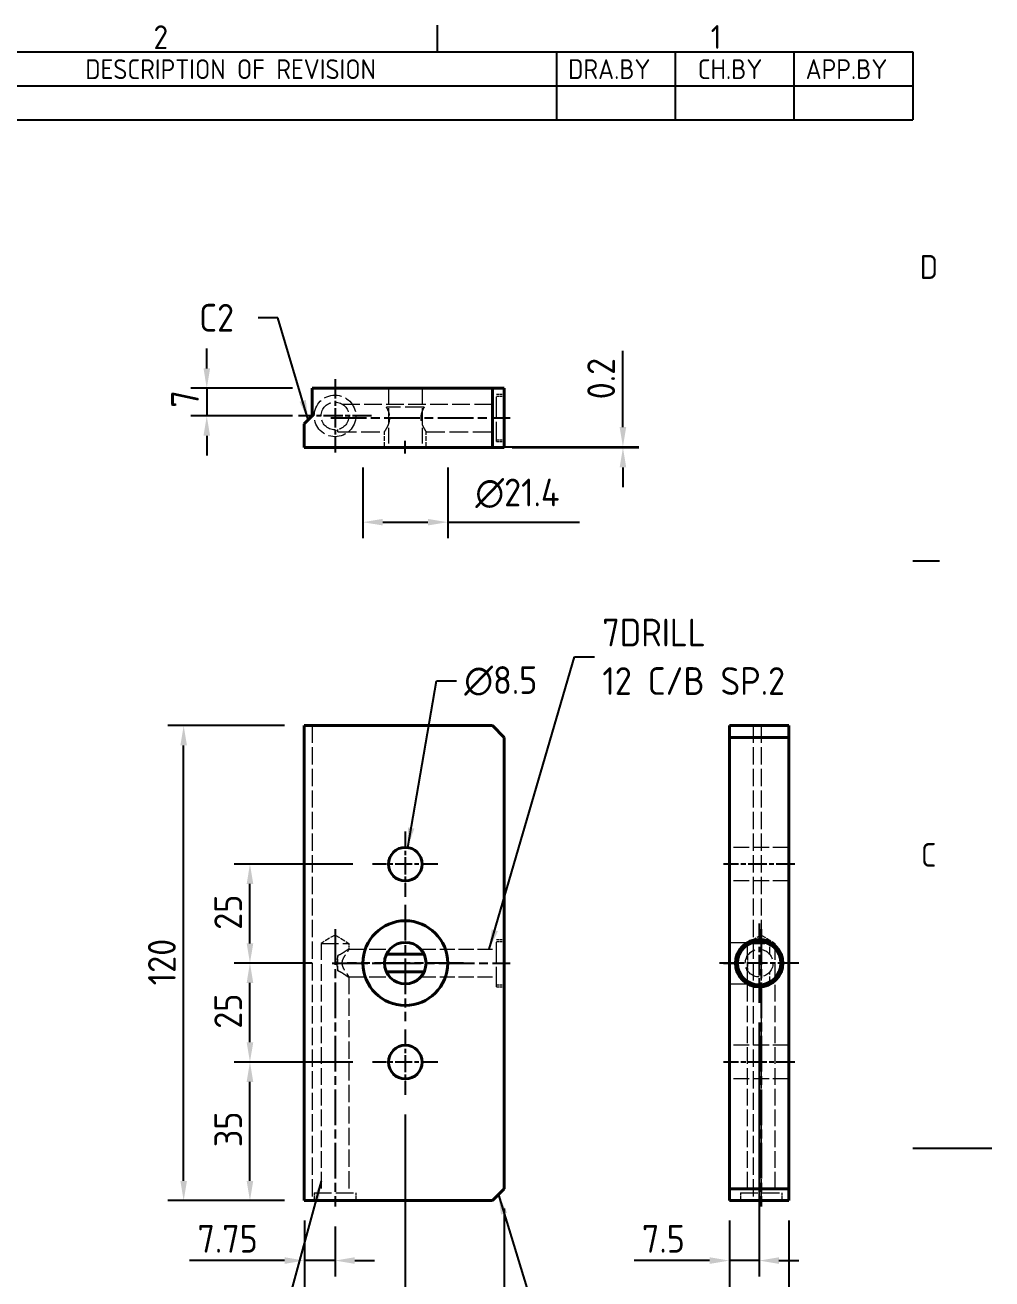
# Model space of a CAD drawing. Header units: millimetres. Extents: x 0 to 840, y 0 to 594.
# Drawn here: x 595.8 to 840, y 264.1 to 580.8 of the extents above; entities that cross this region are included whole.
import ezdxf

# ---------------------------------------------------------------- set-up
doc = ezdxf.new("R2010")
doc.units = ezdxf.units.MM
doc.header["$LTSCALE"] = 2
doc.linetypes.add('CHAIN', pattern=[0.3543, 0.2362, -0.0295, 0.0591, -0.0295])
doc.linetypes.add('DASHED', pattern=[0.2067, 0.1654, -0.0413])
doc.layers.get('0').update_dxf_attribs({"color": 3, "lineweight": 25})
for name, color, linetype, lineweight in [('가려진 것(ISO)', 2, 'DASHED', 18), ('가시적인 것(ISO)', 3, 'Continuous', 40), ('경계(ISO)', 7, 'Continuous', 25), ('기호(ISO)', 5, 'Continuous', 25), ('중심 표식(ISO)', 1, 'Continuous', 25), ('중심선(ISO)', 1, 'Continuous', 25), ('치수(ISO)', 2, 'Continuous', 25)]:
    doc.layers.add(name, color=color, linetype=linetype, lineweight=lineweight)
doc.styles.add('ISO ProportionalPSTEK', font='isocp.shx')
doc.styles.add('문자 텍스트_PSTEK_POSCO', font='isocp.shx')
doc.styles.add('치수 텍스트_PSTEK_POSCO', font='isocp.shx')
doc.dimstyles.new('치수_PSTEK_POSCO', dxfattribs={"dimscale": 2, "dimtxt": 3.5, "dimasz": 2.5, "dimexe": 2, "dimexo": 2.5, "dimgap": 1, "dimtad": 1, "dimrnd": 1e-08, "dimdsep": 46, "dimtxsty": '치수 텍스트_PSTEK_POSCO', "dimcen": 0.09, "dimdle": 10, "dimclrd": 7, "dimclre": 7, "dimclrt": 2, "dimadec": 1, "dimazin": 2, "dimtfac": 1, "dimtmove": 0, "dimatfit": 3, "dimfxl": 0, "dimtolj": 1, "dimlwd": -1, "dimlwe": -1, "dimarcsym": 0})
doc.dimstyles.new('치수_PSTEK_POSCO$7', dxfattribs={"dimscale": 2, "dimtxt": 3.5, "dimasz": 2.5, "dimexe": 2, "dimexo": 2.5, "dimgap": 1, "dimtad": 1, "dimrnd": 1e-08, "dimdsep": 46, "dimtxsty": '치수 텍스트_PSTEK_POSCO', "dimcen": 0.09, "dimdle": 10, "dimclrd": 7, "dimclre": 7, "dimclrt": 2, "dimadec": 1, "dimazin": 2, "dimtfac": 1, "dimtmove": 0, "dimatfit": 3, "dimfxl": 0, "dimtolj": 1, "dimlwd": -1, "dimlwe": -1, "dimarcsym": 0})

# ---------------------------------------------------------------- blocks, each defined once
blk = doc.blocks.new('경계 Default Border')
at = {"layer": '경계(ISO)'}
for p, q in [((350, 287), (350, 290.4)), ((410, 222.75), (413.4, 222.75))]:
    blk.add_line(p, q, dxfattribs=at)
at = {"layer": '경계(ISO)', "flags": 128}
blk.add_lwpolyline([(420, 148.5), (410, 148.5)], dxfattribs=at)
at = {"layer": '경계(ISO)', "color": 2, "char_height": 3, "attachment_point": 7, "style": '문자 텍스트_PSTEK_POSCO'}
for s, insert in [('2', (314.13, 287.37)), ('1', (384.49, 287.4)), ('D', (410.88, 258.35)), ('C', (411.04, 184.1))]:
    blk.add_mtext(s, dxfattribs=dict(at, insert=insert))
blk = doc.blocks.new('리비전 내역')
at = {"layer": '기호(ISO)'}
for p, q in [((258, 287), (410, 287)), ((258, 287), (258, 282.72)), ((273, 287), (273, 282.72)), ((288, 287), (288, 282.72)), ((365, 287), (365, 282.72)), ((380, 287), (380, 282.72)), ((395, 287), (395, 282.72)), ((410, 287), (410, 282.72)), ((258, 282.72), (410, 282.72)), ((258, 282.72), (258, 278.44)), ((273, 282.72), (273, 278.44)), ((288, 282.72), (288, 278.44)), ((365, 282.72), (365, 278.44)), ((380, 282.72), (380, 278.44)), ((395, 282.72), (395, 278.44)), ((410, 282.72), (410, 278.44)), ((258, 278.44), (410, 278.44))]:
    blk.add_line(p, q, dxfattribs=at)
at = {"layer": '기호(ISO)', "color": 2, "char_height": 2.5, "attachment_point": 7, "style": 'ISO ProportionalPSTEK'}
for s, insert in [('REV.NO', (259.79, 283.58)), ('DATE', (276.31, 283.58)), ('DESCRIPTION OF REVISION', (305.51, 283.58)), ('DRA.BY', (366.48, 283.58)), ('CH.BY', (382.86, 283.58)), ('APP.BY', (396.48, 283.58))]:
    blk.add_mtext(s, dxfattribs=dict(at, insert=insert))
blk = doc.blocks.new('*D53')
at = {"layer": 'Defpoints', "color": 0}
for p in [(668.35, 489.07), (641.71, 482.07), (668.35, 482.07)]:
    blk.add_point(p, dxfattribs=at)
at = {"layer": '치수(ISO)', "color": 7}
for p, q in [((641.71, 494.07), (641.71, 499.07)), ((663.35, 489.07), (637.71, 489.07)), ((641.71, 489.07), (641.71, 482.07)), ((663.35, 482.07), (637.71, 482.07)), ((641.71, 477.07), (641.71, 472.07))]:
    blk.add_line(p, q, dxfattribs=at)
for points in [[(640.88, 494.07), (642.54, 494.07), (641.71, 489.07)], [(640.88, 477.07), (642.54, 477.07), (641.71, 482.07)]]:
    blk.add_solid(points, dxfattribs=at)
at = {"layer": '치수(ISO)', "color": 2, "insert": (636.21, 484.17), "char_height": 7, "attachment_point": 4, "rotation": 90, "style": '치수 텍스트_PSTEK_POSCO'}
blk.add_mtext('\\A1;7', dxfattribs=at)
blk = doc.blocks.new('*D54')
at = {"layer": 'Defpoints', "color": 0}
for p in [(666.35, 283.85), (674.1, 282.35), (674.1, 268.72)]:
    blk.add_point(p, dxfattribs=at)
at = {"layer": '치수(ISO)', "color": 7}
for p, q in [((666.35, 278.85), (666.35, 264.72)), ((674.1, 277.35), (674.1, 264.72)), ((661.35, 268.72), (637.36, 268.72)), ((674.1, 268.72), (666.35, 268.72)), ((679.1, 268.72), (684.1, 268.72))]:
    blk.add_line(p, q, dxfattribs=at)
for points in [[(661.35, 269.55), (661.35, 267.88), (666.35, 268.72)], [(679.1, 269.55), (679.1, 267.88), (674.1, 268.72)]]:
    blk.add_solid(points, dxfattribs=at)
at = {"layer": '치수(ISO)', "color": 2, "insert": (639.36, 274.22), "char_height": 7, "attachment_point": 4, "style": '치수 텍스트_PSTEK_POSCO'}
blk.add_mtext('\\A1;7.75', dxfattribs=at)
blk = doc.blocks.new('*D55')
at = {"layer": 'Defpoints', "color": 0}
for p in [(691.85, 310.6), (666.35, 283.85), (691.85, 249.52)]:
    blk.add_point(p, dxfattribs=at)
at = {"layer": '치수(ISO)', "color": 7}
for p, q in [((691.85, 305.6), (691.85, 245.52)), ((666.35, 278.85), (666.35, 245.52)), ((671.35, 249.52), (686.85, 249.52))]:
    blk.add_line(p, q, dxfattribs=at)
for points in [[(671.35, 250.36), (671.35, 248.69), (666.35, 249.52)], [(686.85, 250.36), (686.85, 248.69), (691.85, 249.52)]]:
    blk.add_solid(points, dxfattribs=at)
at = {"layer": '치수(ISO)', "color": 2, "insert": (671.51, 255.02), "char_height": 7, "attachment_point": 4, "style": '치수 텍스트_PSTEK_POSCO'}
blk.add_mtext('\\A1;25.5', dxfattribs=at)
blk = doc.blocks.new('*D56')
at = {"layer": 'Defpoints', "color": 0}
for p in [(716.85, 286.85), (666.35, 283.85), (666.35, 231.95)]:
    blk.add_point(p, dxfattribs=at)
at = {"layer": '치수(ISO)', "color": 7}
for p, q in [((666.35, 278.85), (666.35, 227.95)), ((716.85, 281.85), (716.85, 227.95)), ((711.85, 231.95), (671.35, 231.95))]:
    blk.add_line(p, q, dxfattribs=at)
for points in [[(671.35, 232.79), (671.35, 231.12), (666.35, 231.95)], [(711.85, 232.79), (711.85, 231.12), (716.85, 231.95)]]:
    blk.add_solid(points, dxfattribs=at)
at = {"layer": '치수(ISO)', "color": 2, "insert": (684.1, 237.45), "char_height": 7, "attachment_point": 4, "style": '치수 텍스트_PSTEK_POSCO'}
blk.add_mtext('\\A1;50.5', dxfattribs=at)
blk = doc.blocks.new('*D57')
at = {"layer": 'Defpoints', "color": 0}
for p in [(652.61, 318.85), (683.6, 318.85), (666.35, 283.85)]:
    blk.add_point(p, dxfattribs=at)
at = {"layer": '치수(ISO)', "color": 7}
for p, q in [((678.6, 318.85), (648.61, 318.85)), ((652.61, 288.85), (652.61, 313.85)), ((661.35, 283.85), (648.61, 283.85))]:
    blk.add_line(p, q, dxfattribs=at)
for points in [[(651.78, 313.85), (653.45, 313.85), (652.61, 318.85)], [(651.78, 288.85), (653.45, 288.85), (652.61, 283.85)]]:
    blk.add_solid(points, dxfattribs=at)
at = {"layer": '치수(ISO)', "color": 2, "insert": (647.11, 297.36), "char_height": 7, "attachment_point": 4, "rotation": 90, "style": '치수 텍스트_PSTEK_POSCO'}
blk.add_mtext('\\A1;35', dxfattribs=at)
blk = doc.blocks.new('*D58')
at = {"layer": 'Defpoints', "color": 0}
for p in [(652.61, 343.85), (673.35, 343.85), (683.6, 318.85)]:
    blk.add_point(p, dxfattribs=at)
at = {"layer": '치수(ISO)', "color": 7}
for p, q in [((668.35, 343.85), (648.61, 343.85)), ((652.61, 323.85), (652.61, 338.85)), ((678.6, 318.85), (648.61, 318.85))]:
    blk.add_line(p, q, dxfattribs=at)
for points in [[(651.78, 338.85), (653.45, 338.85), (652.61, 343.85)], [(651.78, 323.85), (653.45, 323.85), (652.61, 318.85)]]:
    blk.add_solid(points, dxfattribs=at)
at = {"layer": '치수(ISO)', "color": 2, "insert": (647.11, 327.27), "char_height": 7, "attachment_point": 4, "rotation": 90, "style": '치수 텍스트_PSTEK_POSCO'}
blk.add_mtext('\\A1;25', dxfattribs=at)
blk = doc.blocks.new('*D59')
at = {"layer": 'Defpoints', "color": 0}
for p in [(652.61, 368.85), (683.6, 368.85), (673.35, 343.85)]:
    blk.add_point(p, dxfattribs=at)
at = {"layer": '치수(ISO)', "color": 7}
for p, q in [((678.6, 368.85), (648.61, 368.85)), ((652.61, 348.85), (652.61, 363.85)), ((668.35, 343.85), (648.61, 343.85))]:
    blk.add_line(p, q, dxfattribs=at)
for points in [[(651.78, 363.85), (653.45, 363.85), (652.61, 368.85)], [(651.78, 348.85), (653.45, 348.85), (652.61, 343.85)]]:
    blk.add_solid(points, dxfattribs=at)
at = {"layer": '치수(ISO)', "color": 2, "insert": (647.11, 352.27), "char_height": 7, "attachment_point": 4, "rotation": 90, "style": '치수 텍스트_PSTEK_POSCO'}
blk.add_mtext('\\A1;25', dxfattribs=at)
blk = doc.blocks.new('*D60')
at = {"layer": 'Defpoints', "color": 0}
for p in [(635.87, 403.85), (666.35, 403.85), (666.35, 283.85)]:
    blk.add_point(p, dxfattribs=at)
at = {"layer": '치수(ISO)', "color": 7}
for p, q in [((661.35, 403.85), (631.87, 403.85)), ((635.87, 288.85), (635.87, 398.85)), ((661.35, 283.85), (631.87, 283.85))]:
    blk.add_line(p, q, dxfattribs=at)
for points in [[(635.04, 398.85), (636.71, 398.85), (635.87, 403.85)], [(635.04, 288.85), (636.71, 288.85), (635.87, 283.85)]]:
    blk.add_solid(points, dxfattribs=at)
at = {"layer": '치수(ISO)', "color": 2, "insert": (630.37, 338.25), "char_height": 7, "attachment_point": 4, "rotation": 90, "style": '치수 텍스트_PSTEK_POSCO'}
blk.add_mtext('\\A1;120', dxfattribs=at)
blk = doc.blocks.new('*D61')
at = {"layer": 'Defpoints', "color": 0}
for p in [(681.15, 474.07), (702.55, 474.07), (702.55, 455.23)]:
    blk.add_point(p, dxfattribs=at)
at = {"layer": '치수(ISO)', "color": 7}
for p, q in [((681.15, 469.07), (681.15, 451.23)), ((702.55, 469.07), (702.55, 451.23)), ((686.15, 455.23), (697.55, 455.23)), ((702.55, 455.23), (735.83, 455.23))]:
    blk.add_line(p, q, dxfattribs=at)
for points in [[(686.15, 456.06), (686.15, 454.4), (681.15, 455.23)], [(697.55, 456.06), (697.55, 454.4), (702.55, 455.23)]]:
    blk.add_solid(points, dxfattribs=at)
at = {"layer": '치수(ISO)', "color": 2, "insert": (709.55, 462.5), "char_height": 7, "attachment_point": 4, "style": '치수 텍스트_PSTEK_POSCO'}
blk.add_mtext('\\A1;\\fAIGDT|b0|i0;\\H7.0000;n\\fisocp|b0|i0;\\H7.0000;21.4', dxfattribs=at)
blk = doc.blocks.new('*D62')
at = {"layer": 'Defpoints', "color": 0}
for p in [(702.55, 474.27), (713.85, 474.07), (746.81, 474.27)]:
    blk.add_point(p, dxfattribs=at)
at = {"layer": '치수(ISO)', "color": 7}
for p, q in [((746.81, 479.27), (746.81, 498.5)), ((707.55, 474.27), (750.81, 474.27)), ((718.85, 474.07), (750.81, 474.07)), ((746.81, 474.07), (746.81, 474.27)), ((746.81, 469.07), (746.81, 464.07))]:
    blk.add_line(p, q, dxfattribs=at)
for points in [[(745.98, 479.27), (747.64, 479.27), (746.81, 474.27)], [(745.98, 469.07), (747.64, 469.07), (746.81, 474.07)]]:
    blk.add_solid(points, dxfattribs=at)
at = {"layer": '치수(ISO)', "color": 2, "insert": (741.31, 486.27), "char_height": 7, "attachment_point": 4, "rotation": 90, "style": '치수 텍스트_PSTEK_POSCO'}
blk.add_mtext('\\A1;0.2', dxfattribs=at)
blk = doc.blocks.new('*D63')
at = {"layer": 'Defpoints', "color": 0}
for p in [(781.21, 333.85), (773.71, 283.85), (781.21, 268.72)]:
    blk.add_point(p, dxfattribs=at)
at = {"layer": '치수(ISO)', "color": 7}
for p, q in [((781.21, 328.85), (781.21, 264.72)), ((773.71, 278.85), (773.71, 264.72)), ((768.71, 268.72), (749.62, 268.72)), ((781.21, 268.72), (773.71, 268.72)), ((786.21, 268.72), (791.21, 268.72))]:
    blk.add_line(p, q, dxfattribs=at)
for points in [[(768.71, 269.55), (768.71, 267.88), (773.71, 268.72)], [(786.21, 269.55), (786.21, 267.88), (781.21, 268.72)]]:
    blk.add_solid(points, dxfattribs=at)
at = {"layer": '치수(ISO)', "color": 2, "insert": (751.62, 274.22), "char_height": 7, "attachment_point": 4, "style": '치수 텍스트_PSTEK_POSCO'}
blk.add_mtext('\\A1;7.5', dxfattribs=at)
blk = doc.blocks.new('*D64')
at = {"layer": 'Defpoints', "color": 0}
for p in [(773.71, 283.85), (788.71, 283.85), (773.71, 249.52)]:
    blk.add_point(p, dxfattribs=at)
at = {"layer": '치수(ISO)', "color": 7}
for p, q in [((773.71, 278.85), (773.71, 245.52)), ((788.71, 278.85), (788.71, 245.52)), ((783.71, 249.52), (778.71, 249.52))]:
    blk.add_line(p, q, dxfattribs=at)
for points in [[(778.71, 250.36), (778.71, 248.69), (773.71, 249.52)], [(783.71, 250.36), (783.71, 248.69), (788.71, 249.52)]]:
    blk.add_solid(points, dxfattribs=at)
at = {"layer": '치수(ISO)', "color": 2, "insert": (777.92, 255.02), "char_height": 7, "attachment_point": 4, "style": '치수 텍스트_PSTEK_POSCO'}
blk.add_mtext('\\A1;15', dxfattribs=at)

msp = doc.modelspace()

# ---------------------------------------------------------------- linework, layer by layer
at = {"layer": '가려진 것(ISO)', "ltscale": 12.094824}
for p, q in [((687.597, 489.072), (687.597, 474.072)), ((696.097, 489.072), (696.097, 474.072)), ((788.712, 373.1), (773.712, 373.1)), ((788.712, 364.6), (773.712, 364.6)), ((773.912, 349.1), (783.912, 349.1)), ((773.912, 338.6), (783.912, 338.6)), ((788.712, 323.1), (773.712, 323.1)), ((788.712, 314.6), (773.712, 314.6))]:
    msp.add_line(p, q, dxfattribs=at)
at = {"layer": '가려진 것(ISO)', "ltscale": 13.458852}
msp.add_line((675.9, 485.072), (714.847, 485.072), dxfattribs=at)
at = {"layer": '가려진 것(ISO)', "ltscale": 15.198803}
for p, q in [((714.847, 475.572), (714.847, 487.572)), ((714.847, 337.85), (714.847, 349.85))]:
    msp.add_line(p, q, dxfattribs=at)
at = {"layer": '가려진 것(ISO)', "ltscale": 1.904597}
for p, q in [((714.847, 487.572), (716.847, 487.572)), ((714.847, 487.072), (716.847, 487.072)), ((714.847, 476.072), (716.847, 476.072)), ((714.847, 475.572), (716.847, 475.572)), ((714.847, 349.85), (716.847, 349.85)), ((714.847, 349.35), (716.847, 349.35)), ((714.847, 338.35), (716.847, 338.35)), ((714.847, 337.85), (716.847, 337.85)), ((668.847, 285.85), (668.847, 283.85)), ((679.347, 285.85), (679.347, 283.85)), ((776.462, 285.85), (776.462, 283.85)), ((786.962, 285.85), (786.962, 283.85))]:
    msp.add_line(p, q, dxfattribs=at)
at = {"layer": '가려진 것(ISO)', "ltscale": 14.384877}
msp.add_line((696.602, 484.272), (687.093, 484.272), dxfattribs=at)
at = {"layer": '가려진 것(ISO)', "ltscale": 0.585347}
msp.add_line((674.531, 478.599), (674.847, 478.072), dxfattribs=at)
at = {"layer": '가려진 것(ISO)', "ltscale": 1.948615}
msp.add_line((674.847, 478.072), (674.847, 478.653), dxfattribs=at)
at = {"layer": '가려진 것(ISO)', "ltscale": 14.211417}
msp.add_line((674.847, 478.072), (686.597, 478.072), dxfattribs=at)
at = {"layer": '가려진 것(ISO)', "ltscale": 3.618824}
for p, q in [((686.597, 474.272), (686.597, 478.072)), ((697.097, 474.272), (697.097, 478.072))]:
    msp.add_line(p, q, dxfattribs=at)
at = {"layer": '가려진 것(ISO)', "ltscale": 14.312208}
msp.add_line((697.097, 478.072), (714.847, 478.072), dxfattribs=at)
at = {"layer": '가려진 것(ISO)', "ltscale": 13.552266}
for p, q in [((702.547, 474.272), (681.147, 474.272)), ((773.912, 333.15), (773.912, 354.55))]:
    msp.add_line(p, q, dxfattribs=at)
at = {"layer": '가려진 것(ISO)', "ltscale": 0.19037}
for p, q in [((681.147, 474.072), (681.147, 474.272)), ((702.547, 474.072), (702.547, 474.272)), ((773.712, 354.55), (773.912, 354.55)), ((773.712, 333.15), (773.912, 333.15))]:
    msp.add_line(p, q, dxfattribs=at)
at = {"layer": '가려진 것(ISO)', "ltscale": 13.194353}
for p, q in [((668.347, 403.85), (668.347, 283.85)), ((779.712, 403.85), (779.712, 283.85)), ((781.712, 403.85), (781.712, 283.85))]:
    msp.add_line(p, q, dxfattribs=at)
at = {"layer": '가려진 것(ISO)', "ltscale": 3.888545}
for p, q in [((674.097, 350.953), (670.597, 348.85)), ((674.097, 350.953), (677.597, 348.85)), ((781.712, 350.953), (778.212, 348.85)), ((781.712, 350.953), (785.212, 348.85))]:
    msp.add_line(p, q, dxfattribs=at)
at = {"layer": '가려진 것(ISO)', "ltscale": 13.298953}
for p, q in [((670.597, 348.85), (677.597, 348.85)), ((778.212, 348.85), (785.212, 348.85)), ((668.847, 285.85), (679.347, 285.85)), ((776.462, 285.85), (786.962, 285.85))]:
    msp.add_line(p, q, dxfattribs=at)
at = {"layer": '가려진 것(ISO)', "ltscale": 12.699565}
for p, q in [((670.597, 348.85), (670.597, 285.85)), ((778.212, 348.85), (778.212, 285.85)), ((785.212, 348.85), (785.212, 285.85))]:
    msp.add_line(p, q, dxfattribs=at)
at = {"layer": '가려진 것(ISO)', "ltscale": 1.46261}
msp.add_line((677.597, 348.85), (677.597, 347.314), dxfattribs=at)
at = {"layer": '가려진 것(ISO)', "ltscale": 5.663238}
for p, q in [((783.912, 346.077), (783.912, 349.1)), ((783.912, 338.6), (783.912, 341.623))]:
    msp.add_line(p, q, dxfattribs=at)
at = {"layer": '가려진 것(ISO)', "ltscale": 3.897329}
msp.add_line((674.847, 341.918), (674.847, 345.782), dxfattribs=at)
at = {"layer": '가려진 것(ISO)', "ltscale": 12.545693}
for p, q in [((677.562, 347.35), (687.934, 347.35)), ((677.562, 340.35), (687.934, 340.35))]:
    msp.add_line(p, q, dxfattribs=at)
at = {"layer": '가려진 것(ISO)', "ltscale": 11.542623}
for p, q in [((695.761, 347.35), (714.847, 347.35)), ((695.761, 340.35), (714.847, 340.35))]:
    msp.add_line(p, q, dxfattribs=at)
at = {"layer": '가려진 것(ISO)', "ltscale": 13.192041}
msp.add_line((677.597, 340.386), (677.597, 285.85), dxfattribs=at)
at = {"layer": '가려진 것(ISO)', "ltscale": 13.298953}
for centre, radius in [((674.097, 482.072), 5.25), ((674.097, 482.072), 3.5), ((781.212, 343.85), 3.5)]:
    msp.add_circle(centre, radius, dxfattribs=at)
at = {"layer": '가려진 것(ISO)', "ltscale": 10.773035}
for points, knots in [([(686.597, 478.072), (686.623, 478.109), (686.662, 478.166), (686.892, 478.528), (687.056, 478.796), (687.38, 479.401), (687.564, 479.784), (687.845, 480.638), (687.934, 481.111), (687.934, 482.032), (687.845, 482.505), (687.564, 483.359), (687.38, 483.742), (687.176, 484.124), (687.134, 484.199), (687.093, 484.272)], [0.54930005, 0.54930005, 0.54930005, 0.54930005, 0.6858655, 0.6858655, 0.82243095, 0.82243095, 0.96051553, 0.96051553, 1.0986001, 1.0986001, 1.23668467, 1.23668467, 1.37476925, 1.37476925, 1.40989513, 1.40989513, 1.40989513, 1.40989513]), ([(696.602, 484.272), (696.561, 484.199), (696.519, 484.124), (696.315, 483.742), (696.13, 483.359), (695.85, 482.505), (695.761, 482.032), (695.761, 481.111), (695.85, 480.638), (696.13, 479.784), (696.315, 479.401), (696.638, 478.796), (696.803, 478.528), (697.033, 478.166), (697.072, 478.109), (697.097, 478.072)], [-1.40989513, -1.40989513, -1.40989513, -1.40989513, -1.37476925, -1.37476925, -1.23668467, -1.23668467, -1.0986001, -1.0986001, -0.96051553, -0.96051553, -0.82243095, -0.82243095, -0.6858655, -0.6858655, -0.54930005, -0.54930005, -0.54930005, -0.54930005])]:
    msp.add_open_spline(points, degree=3, knots=knots, dxfattribs=at)
at = {"layer": '가려진 것(ISO)', "ltscale": 3.743146}
for points in [[(674.847, 345.782), (674.836, 345.743), (674.824, 345.704), (674.639, 345.057), (674.531, 344.433), (674.531, 343.267), (674.639, 342.643), (674.824, 341.996), (674.836, 341.957), (674.847, 341.918)], [(778.294, 345.782), (778.291, 345.743), (778.289, 345.704), (778.25, 345.057), (778.239, 344.433), (778.239, 343.267), (778.25, 342.643), (778.289, 341.996), (778.291, 341.957), (778.294, 341.918)]]:
    msp.add_open_spline(points, degree=3, knots=[1.70090628, 1.70090628, 1.70090628, 1.70090628, 1.71212717, 1.71212717, 1.88708792, 1.88708792, 2.06204866, 2.06204866, 2.07326955, 2.07326955, 2.07326955, 2.07326955], dxfattribs=at)
at = {"layer": '가려진 것(ISO)', "ltscale": 12.575512}
msp.add_open_spline([(674.847, 341.918), (674.979, 341.875), (675.109, 341.822), (675.591, 341.599), (675.921, 341.393), (676.373, 341.097), (676.552, 340.975), (676.876, 340.752), (677.022, 340.652), (677.31, 340.461), (677.453, 340.376), (677.605, 340.335), (677.614, 340.38), (677.523, 340.583), (677.409, 340.758), (677.101, 341.211), (676.907, 341.487), (676.543, 342.045), (676.341, 342.371), (676.016, 343.079), (675.9, 343.463), (675.9, 344.237), (676.016, 344.621), (676.341, 345.329), (676.543, 345.655), (676.907, 346.213), (677.101, 346.489), (677.409, 346.942), (677.523, 347.117), (677.614, 347.32), (677.605, 347.365), (677.453, 347.325), (677.31, 347.239), (677.022, 347.049), (676.876, 346.949), (676.552, 346.726), (676.373, 346.603), (675.921, 346.307), (675.591, 346.102), (675.109, 345.878), (674.979, 345.825), (674.847, 345.782)], degree=3, knots=[2.2231885, 2.2231885, 2.2231885, 2.2231885, 2.2645353, 2.2645353, 2.3820939, 2.3820939, 2.4560178, 2.4560178, 2.5299416, 2.5299416, 2.6400742, 2.6400742, 2.7502068, 2.7502068, 2.8692167, 2.8692167, 2.9882267, 2.9882267, 3.1043459, 3.1043459, 3.2204651, 3.2204651, 3.3365844, 3.3365844, 3.4527036, 3.4527036, 3.5717135, 3.5717135, 3.6907235, 3.6907235, 3.8008561, 3.8008561, 3.9109887, 3.9109887, 3.9849125, 3.9849125, 4.0588364, 4.0588364, 4.1763949, 4.1763949, 4.2177418, 4.2177418, 4.2177418, 4.2177418], dxfattribs=at)
at = {"layer": '가시적인 것(ISO)'}
for p, q in [((668.347, 489.072), (713.847, 489.072)), ((668.347, 489.072), (668.347, 482.072)), ((716.847, 489.072), (713.847, 489.072)), ((713.847, 489.072), (713.847, 474.072)), ((716.847, 474.072), (716.847, 489.072)), ((668.347, 482.072), (666.347, 480.072)), ((666.347, 480.072), (666.347, 474.072)), ((666.347, 474.072), (713.847, 474.072)), ((713.847, 474.072), (716.847, 474.072)), ((666.347, 403.85), (713.847, 403.85)), ((666.347, 403.85), (666.347, 283.85)), ((713.847, 403.85), (716.847, 400.85)), ((773.712, 403.85), (773.712, 400.85)), ((788.712, 403.85), (773.712, 403.85)), ((788.712, 400.85), (788.712, 403.85)), ((716.847, 400.85), (716.847, 286.85)), ((773.712, 400.85), (788.712, 400.85)), ((773.712, 400.85), (773.712, 286.85)), ((788.712, 286.85), (788.712, 400.85)), ((687.093, 346.077), (696.602, 346.077)), ((696.602, 341.623), (687.093, 341.623)), ((716.847, 286.85), (713.847, 283.85)), ((788.712, 286.85), (773.712, 286.85)), ((773.712, 286.85), (773.712, 283.85)), ((788.712, 283.85), (788.712, 286.85)), ((666.347, 283.85), (713.847, 283.85)), ((773.712, 283.85), (788.712, 283.85))]:
    msp.add_line(p, q, dxfattribs=at)
for centre, radius in [((691.847, 368.85), 4.25), ((691.847, 343.85), 10.7), ((691.847, 343.85), 5.25), ((781.212, 343.85), 6), ((781.212, 343.85), 5.5), ((691.847, 318.85), 4.25)]:
    msp.add_circle(centre, radius, dxfattribs=at)
at = {"layer": '중심 표식(ISO)', "linetype": 'CHAIN', "ltscale": 10.278568}
for p, q in [((674.097, 491.322), (674.097, 472.822)), ((683.347, 482.072), (664.847, 482.072))]:
    msp.add_line(p, q, dxfattribs=at)
at = {"layer": '중심 표식(ISO)', "linetype": 'CHAIN', "ltscale": 9.167361}
for p, q in [((691.847, 377.1), (691.847, 360.6)), ((700.097, 368.85), (683.597, 368.85)), ((691.847, 327.1), (691.847, 310.6)), ((700.097, 318.85), (683.597, 318.85))]:
    msp.add_line(p, q, dxfattribs=at)
at = {"layer": '중심 표식(ISO)', "linetype": 'CHAIN', "ltscale": 19.051651}
for p, q in [((691.847, 358.55), (691.847, 329.15)), ((706.547, 343.85), (677.147, 343.85))]:
    msp.add_line(p, q, dxfattribs=at)
at = {"layer": '중심 표식(ISO)', "linetype": 'CHAIN', "ltscale": 11.111974}
for p, q in [((781.212, 353.85), (781.212, 333.85)), ((791.212, 343.85), (771.212, 343.85))]:
    msp.add_line(p, q, dxfattribs=at)
at = {"layer": '중심선(ISO)', "linetype": 'CHAIN', "ltscale": 19.051651}
for p, q in [((673.031, 481.572), (718.347, 481.572)), ((674.097, 352.453), (674.097, 282.35)), ((781.712, 352.453), (781.712, 282.35)), ((673.347, 343.85), (718.347, 343.85))]:
    msp.add_line(p, q, dxfattribs=at)
at = {"layer": '중심선(ISO)', "linetype": 'CHAIN', "ltscale": 1.777832}
for p, q in [((691.847, 472.572), (691.847, 475.772)), ((772.212, 343.85), (775.412, 343.85))]:
    msp.add_line(p, q, dxfattribs=at)
at = {"layer": '중심선(ISO)', "linetype": 'CHAIN', "ltscale": 10.000767}
for p, q in [((790.212, 368.85), (772.212, 368.85)), ((790.212, 318.85), (772.212, 318.85))]:
    msp.add_line(p, q, dxfattribs=at)

# ---------------------------------------------------------------- block references
at = {"xscale": 2, "yscale": 2, "zscale": 2}
msp.add_blockref('경계 Default Border', (0, 0), dxfattribs=at)
at = {"layer": '기호(ISO)', "xscale": 2, "yscale": 2, "zscale": 2}
msp.add_blockref('리비전 내역', (0, 0), dxfattribs=at)

# ---------------------------------------------------------------- texts
at = {"layer": '기호(ISO)', "color": 2, "insert": (639.784, 506.872), "char_height": 7, "attachment_point": 4, "style": '치수 텍스트_PSTEK_POSCO'}
msp.add_mtext('{C2}', dxfattribs=at)
at = {"layer": '기호(ISO)', "color": 2, "char_height": 7, "attachment_point": 4, "style": '치수 텍스트_PSTEK_POSCO'}
for s, insert, width, line_spacing_factor in [('{7DRILL \\P12 C/B SP.2}', (741.611, 421.237), 53.4337, 1.05), ('{\\fAIGDT|b0|i0;\\H7.0000;n\\fisocp|b0|i0;\\H7.0000;8.5}', (706.752, 415.124), 21.27936, 0.6125)]:
    msp.add_mtext(s, dxfattribs=dict(at, insert=insert, width=width, line_spacing_factor=line_spacing_factor))

# ---------------------------------------------------------------- dimensions: what is measured, and where the dimension line sits
at = {"layer": '치수(ISO)', "color": 7}
for base, p1, p2, angle, override, picture, middle in [((641.709, 482.072), (668.347, 489.072), (668.347, 482.072), 270, {"dimdec": 2, "dimtp": 0, "dimtm": 0, "dimtdec": 2, "dimtofl": 1, "dimatfit": 1}, '*D53', (641.709, 485.572)), ((746.812, 474.272), (713.847, 474.072), (702.547, 474.272), 270, {"dimdec": 2, "dimtp": 0, "dimtm": 0, "dimtdec": 2, "dimtofl": 1, "dimatfit": 1}, '*D62', (746.812, 491.385)), ((635.872, 403.85), (666.347, 283.85), (666.347, 403.85), 90, {"dimdec": 2, "dimtp": 0, "dimtm": 0, "dimtdec": 2, "dimtofl": 0, "dimatfit": 1}, '*D60', (635.872, 343.85)), ((652.615, 368.85), (673.347, 343.85), (683.597, 368.85), 90, {"dimdec": 2, "dimtp": 0, "dimtm": 0, "dimtdec": 2, "dimtofl": 0, "dimatfit": 1}, '*D59', (652.615, 356.35)), ((652.615, 343.85), (683.597, 318.85), (673.347, 343.85), 90, {"dimdec": 2, "dimtp": 0, "dimtm": 0, "dimtdec": 2, "dimtofl": 0, "dimatfit": 1}, '*D58', (652.615, 331.35)), ((781.212, 268.716), (773.712, 283.85), (781.212, 333.85), 180, {"dimdec": 2, "dimtp": 0, "dimtm": 0, "dimtdec": 2, "dimtofl": 1, "dimatfit": 1}, '*D63', (756.667, 268.716)), ((652.615, 318.85), (666.347, 283.85), (683.597, 318.85), 270, {"dimdec": 2, "dimtp": 0, "dimtm": 0, "dimtdec": 2, "dimtofl": 0, "dimatfit": 1}, '*D57', (652.615, 301.35)), ((691.847, 249.524), (666.347, 283.85), (691.847, 310.6), 180, {"dimdec": 2, "dimtp": 0, "dimtm": 0, "dimtdec": 2, "dimtofl": 0, "dimatfit": 1}, '*D55', (679.097, 249.524)), ((666.347, 231.953), (716.847, 286.85), (666.347, 283.85), 180, {"dimdec": 2, "dimtp": 0, "dimtm": 0, "dimtdec": 2, "dimtofl": 0, "dimatfit": 1}, '*D56', (691.597, 231.953)), ((674.097, 268.716), (666.347, 283.85), (674.097, 282.35), 180, {"dimdec": 2, "dimtp": 0, "dimtm": 0, "dimtdec": 2, "dimtofl": 1, "dimatfit": 1}, '*D54', (646.852, 268.716)), ((773.712, 249.524), (788.712, 283.85), (773.712, 283.85), 180, {"dimdec": 2, "dimtp": 0, "dimtm": 0, "dimtdec": 2, "dimtofl": 0, "dimatfit": 1}, '*D64', (781.212, 249.524))]:
    dim = msp.add_linear_dim(base=base, p1=p1, p2=p2, angle=angle, dimstyle='치수_PSTEK_POSCO', override=override, dxfattribs=at)
    dim.commit()
    dim.dimension.update_dxf_attribs({"geometry": picture, "text_midpoint": middle, "dimtype": 160})
dim = msp.add_linear_dim(base=(702.547, 455.231), p1=(681.147, 474.072), p2=(702.547, 474.072), text='\\fAIGDT|b0|i0;\\H7.0000;n\\fisocp|b0|i0;\\H7.0000;<>', dimstyle='치수_PSTEK_POSCO', override={"dimdec": 2, "dimtp": 0, "dimtm": 0, "dimtdec": 2, "dimtofl": 0, "dimatfit": 2}, dxfattribs=at)
dim.commit()
dim.dimension.update_dxf_attribs({"geometry": '*D61', "text_midpoint": (721.686, 455.231), "dimtype": 160})

# ---------------------------------------------------------------- leaders
at = {"layer": '기호(ISO)', "color": 7, "annotation_type": 0, "has_hookline": 1}
for points, hookline_direction, text_width in [([(667.347, 481.072), (659.681, 506.872), (654.681, 506.872)], 1, 8.447), ([(713.054, 347.35), (734.611, 421.237), (739.611, 421.237)], 0, 45.92), ([(692.461, 373.055), (699.752, 415.124), (704.752, 415.124)], 0, 19.694), ([(670.597, 288.805), (660.445, 251.439), (655.445, 251.439)], 1, 52.92), ([(715.347, 285.35), (723.694, 257.954), (728.694, 257.954)], 0, 8.316)]:
    msp.add_leader(points, dimstyle='치수_PSTEK_POSCO$7', override={"dimtad": 0}, dxfattribs=dict(at, hookline_direction=hookline_direction, text_width=text_width))

doc.saveas('drawing.dxf')
